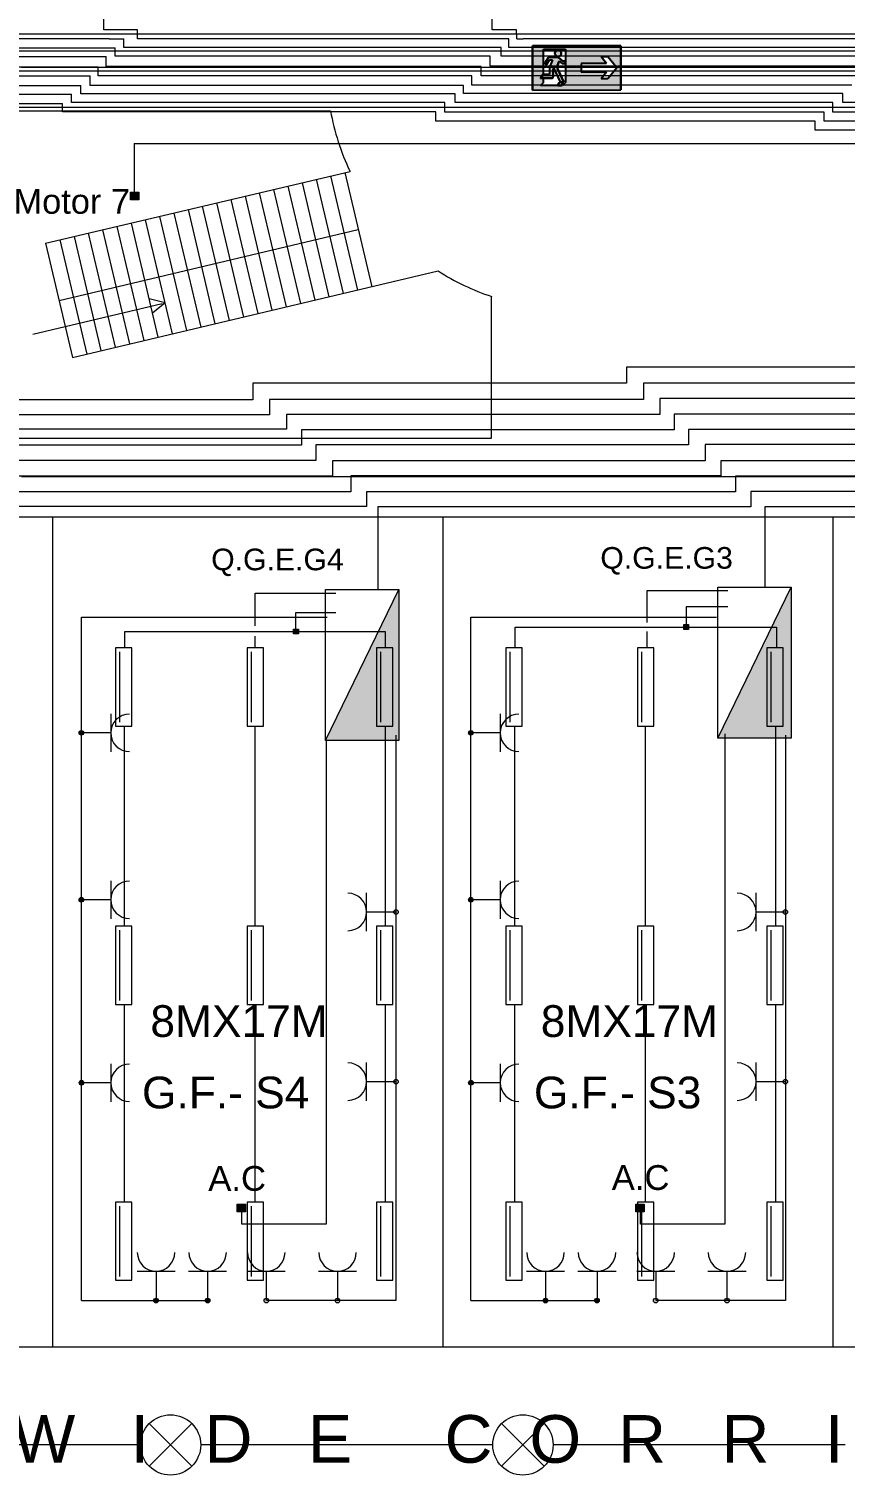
# Model space of a CAD drawing. Extents: x -17539 to 1421, y -3169 to 802964.
# Drawn here: x 171.65 to 188.38, y 365.75 to 395.36 of the extents above; entities that cross this region are included whole.
import ezdxf
from ezdxf.enums import TextEntityAlignment as Align

# ---------------------------------------------------------------- set-up
doc = ezdxf.new("R2010")
doc.units = 0
doc.header["$LTSCALE"] = 25
doc.header["$MEASUREMENT"] = 0
doc.linetypes.add('DASHED2', pattern=[0.375, 0.25, -0.125])
doc.layers.get('0').update_dxf_attribs({"lineweight": 9})
for name, color, linetype, lineweight in [('Iluminação', 10, 'Continuous', 9), ('Quadros', 50, 'Continuous', 9), ('www.cadblocksfree.com', 7, 'Continuous', 9)]:
    doc.layers.add(name, color=color, linetype=linetype, lineweight=lineweight)
doc.layers.add('Simbologia de Emergência', color=6, linetype='Continuous')
doc.layers.add('Tomadas', color=3, linetype='Continuous', lineweight=9, true_color=0x00f500)
doc.styles.add('ROMANS', font='arial.ttf')
doc.styles.get("Standard").update_dxf_attribs({"font": 'arial.ttf'})

# ---------------------------------------------------------------- blocks, each defined once
blk = doc.blocks.new('Iluminárias 1')
at = {"layer": 'Iluminação'}
blk.add_line((0.079, 0.079), (1.521, 0.079), dxfattribs=at)
blk.add_lwpolyline([(0, 0), (1.6, 0), (1.6, 0.332), (0, 0.332)], close=True, dxfattribs=at)
blk = doc.blocks.new('Ponto de Luz')
for q in [(-0.437, 0.437), (0.438, 0.436), (-0.438, -0.436), (0.437, -0.437)]:
    blk.add_line((0, 0), q)
blk.add_circle((0, 0), 0.618)
blk = doc.blocks.new('Caixa de Derivação')
at = {"layer": 'Iluminação'}
h = blk.add_hatch(color=256, dxfattribs=at)
h.dxf.hatch_style = 1
h.paths.add_polyline_path([(0.052, 0.051), (-0.048, 0.051), (-0.048, -0.049), (0.052, -0.049)])
blk.add_lwpolyline([(-0.048, 0.051), (0.052, 0.051), (0.052, -0.049), (-0.048, -0.049)], close=True, dxfattribs=at)
blk = doc.blocks.new('emergencia seta')
at = {"layer": 'Simbologia de Emergência'}
h = blk.add_hatch(color=98, dxfattribs=at)
h.paths.add_polyline_path([(1.001, 0.298), (0.094, 0.296), (-0.813, 0.294), (-0.811, -0.613), (1.003, -0.609)])
h.paths.add_polyline_path([(-0.131, -0.455), (-0.195, -0.52), (-0.649, -0.521), (-0.585, -0.456), (-0.585, -0.371), (-0.643, -0.371), (-0.595, -0.289), (-0.585, -0.289), (-0.587, 0.224), (-0.133, 0.225)], flags=16)
h.paths.add_polyline_path([(-0.372, -0.172, 0.038289), (-0.372, -0.171)], flags=0)
h.paths.add_polyline_path([(0.186, -0.248), (0.185, -0.067), (0.706, -0.066), (0.597, 0.07), (0.733, 0.07), (0.915, -0.156), (0.734, -0.383), (0.598, -0.383), (0.706, -0.247)], flags=16)
h.paths.add_polyline_path([(-0.349, 0.142, -1), (-0.221, 0.142, -1)], flags=0)
h.paths.add_polyline_path([(-0.188, -0.455), (-0.261, -0.455), (-0.291, -0.52), (-0.218, -0.52)], flags=16)
h.paths.add_polyline_path([(-0.3, -0.17, -0.215507), (-0.301, -0.11), (-0.263, -0.02), (-0.204, -0.069), (-0.132, -0.069), (-0.132, -0.021), (-0.187, -0.021), (-0.277, 0.054, 0.148058), (-0.294, 0.059), (-0.473, 0.059, 0.263654), (-0.498, 0.044), (-0.553, -0.048, 1), (-0.512, -0.072), (-0.462, 0.011), (-0.399, 0.011), (-0.454, -0.127, 0.095479), (-0.459, -0.154), (-0.459, -0.293), (-0.592, -0.294), (-0.635, -0.366), (-0.409, -0.366, 0.414214), (-0.386, -0.343), (-0.387, -0.173, -0.740976), (-0.372, -0.172), (-0.241, -0.446), (-0.169, -0.446)], flags=0)
for p, q in [((-0.813, 0.294), (1.001, 0.298)), ((1.001, 0.298), (1.003, -0.609)), ((1.001, 0.298), (1.001, 0.298)), ((1.001, 0.298), (1.003, -0.609)), ((1.001, 0.298), (1.001, 0.298)), ((-0.811, -0.613), (-0.813, 0.294))]:
    blk.add_line(p, q, dxfattribs=at)
at = {"layer": 'Simbologia de Emergência', "color": 7, "linetype": 'ByBlock', "lineweight": -2, "true_color": 0xffffff}
for p, q in [((1.001, 0.298), (-0.813, 0.294)), ((1.003, -0.609), (1.001, 0.298)), ((1.003, -0.609), (1.001, 0.298)), ((-0.813, 0.294), (-0.811, -0.613)), ((-0.587, 0.224), (-0.133, 0.225)), ((-0.587, 0.224), (-0.133, 0.225)), ((-0.587, 0.224), (-0.133, 0.225)), ((-0.585, -0.289), (-0.587, 0.224)), ((-0.585, -0.289), (-0.587, 0.224)), ((-0.585, -0.289), (-0.587, 0.224)), ((-0.498, 0.044), (-0.553, -0.048)), ((-0.498, 0.044), (-0.553, -0.048)), ((-0.498, 0.044), (-0.553, -0.048)), ((-0.512, -0.072), (-0.462, 0.011)), ((-0.512, -0.072), (-0.462, 0.011)), ((-0.512, -0.072), (-0.462, 0.011)), ((-0.294, 0.059), (-0.473, 0.059)), ((-0.294, 0.059), (-0.473, 0.059)), ((-0.294, 0.059), (-0.473, 0.059)), ((-0.462, 0.011), (-0.399, 0.011)), ((-0.462, 0.011), (-0.399, 0.011)), ((-0.462, 0.011), (-0.399, 0.011)), ((-0.399, 0.011), (-0.454, -0.127)), ((-0.399, 0.011), (-0.454, -0.127)), ((-0.399, 0.011), (-0.454, -0.127)), ((-0.349, 0.142), (-0.349, 0.142)), ((-0.277, 0.054), (-0.187, -0.021)), ((-0.277, 0.054), (-0.187, -0.021)), ((-0.187, -0.021), (-0.277, 0.054)), ((-0.133, 0.225), (-0.131, -0.455)), ((0.706, -0.066), (0.597, 0.07)), ((0.733, 0.07), (0.597, 0.07)), ((0.915, -0.156), (0.733, 0.07)), ((-0.595, -0.289), (-0.643, -0.371)), ((-0.595, -0.289), (-0.643, -0.371)), ((-0.643, -0.371), (-0.595, -0.289)), ((-0.592, -0.294), (-0.635, -0.366)), ((-0.592, -0.294), (-0.635, -0.366)), ((-0.592, -0.294), (-0.635, -0.366)), ((-0.585, -0.289), (-0.595, -0.289)), ((-0.585, -0.289), (-0.595, -0.289)), ((-0.595, -0.289), (-0.585, -0.289)), ((-0.459, -0.293), (-0.592, -0.294)), ((-0.459, -0.293), (-0.592, -0.294)), ((-0.459, -0.293), (-0.592, -0.294)), ((-0.459, -0.154), (-0.459, -0.293)), ((-0.459, -0.154), (-0.459, -0.293)), ((-0.459, -0.154), (-0.459, -0.293)), ((-0.387, -0.173), (-0.386, -0.343)), ((-0.387, -0.173), (-0.386, -0.343)), ((-0.386, -0.343), (-0.387, -0.173)), ((-0.372, -0.171), (-0.372, -0.172)), ((-0.372, -0.172), (-0.241, -0.446)), ((-0.372, -0.172), (-0.241, -0.446)), ((-0.372, -0.172), (-0.372, -0.172)), ((-0.372, -0.172), (-0.241, -0.446)), ((-0.263, -0.02), (-0.301, -0.11)), ((-0.263, -0.02), (-0.301, -0.11)), ((-0.301, -0.11), (-0.263, -0.02)), ((-0.3, -0.17), (-0.169, -0.446)), ((-0.3, -0.17), (-0.169, -0.446)), ((-0.169, -0.446), (-0.3, -0.17)), ((-0.263, -0.02), (-0.204, -0.069)), ((-0.263, -0.02), (-0.204, -0.069)), ((-0.263, -0.02), (-0.204, -0.069)), ((-0.263, -0.02), (-0.263, -0.02)), ((-0.204, -0.069), (-0.132, -0.069)), ((-0.204, -0.069), (-0.132, -0.069)), ((-0.204, -0.069), (-0.132, -0.069)), ((-0.187, -0.021), (-0.132, -0.021)), ((-0.187, -0.021), (-0.132, -0.021)), ((-0.132, -0.021), (-0.187, -0.021)), ((-0.132, -0.069), (-0.132, -0.021)), ((0.706, -0.066), (0.185, -0.067)), ((0.185, -0.067), (0.186, -0.248)), ((0.706, -0.247), (0.186, -0.248)), ((0.706, -0.247), (0.598, -0.383)), ((0.915, -0.156), (0.734, -0.383)), ((-0.585, -0.456), (-0.649, -0.521)), ((-0.585, -0.456), (-0.649, -0.521)), ((-0.649, -0.521), (-0.585, -0.456)), ((-0.195, -0.52), (-0.649, -0.521)), ((-0.585, -0.371), (-0.643, -0.371)), ((-0.585, -0.371), (-0.643, -0.371)), ((-0.585, -0.371), (-0.643, -0.371)), ((-0.409, -0.366), (-0.635, -0.366)), ((-0.409, -0.366), (-0.635, -0.366)), ((-0.635, -0.366), (-0.409, -0.366)), ((-0.585, -0.456), (-0.585, -0.371)), ((-0.585, -0.456), (-0.585, -0.371)), ((-0.585, -0.456), (-0.585, -0.371)), ((-0.291, -0.52), (-0.261, -0.455)), ((-0.291, -0.52), (-0.261, -0.455)), ((-0.261, -0.455), (-0.291, -0.52)), ((-0.291, -0.52), (-0.218, -0.52)), ((-0.188, -0.455), (-0.261, -0.455)), ((-0.188, -0.455), (-0.261, -0.455)), ((-0.188, -0.455), (-0.261, -0.455)), ((-0.169, -0.446), (-0.241, -0.446)), ((-0.169, -0.446), (-0.241, -0.446)), ((-0.241, -0.446), (-0.169, -0.446)), ((-0.218, -0.52), (-0.188, -0.455)), ((-0.218, -0.52), (-0.188, -0.455)), ((-0.218, -0.52), (-0.188, -0.455)), ((-0.131, -0.455), (-0.195, -0.52)), ((-0.131, -0.455), (-0.195, -0.52)), ((-0.131, -0.455), (-0.195, -0.52)), ((-0.188, -0.455), (-0.188, -0.455)), ((-0.131, -0.455), (-0.131, -0.455)), ((0.734, -0.383), (0.598, -0.383)), ((-0.811, -0.613), (1.003, -0.609))]:
    blk.add_line(p, q, dxfattribs=at)
blk.add_circle((-0.285, 0.142), 0.0645, dxfattribs=at)
blk.add_circle((-0.285, 0.142), 0.0645, dxfattribs=at)
for centre, radius, start, end in [((-0.473, 0.029), 0.0296, 90.1318, 149.2124), ((-0.473, 0.029), 0.0296, 90.1318, 149.2123), ((-0.473, 0.029), 0.0296, 90.1318, 149.2123), ((-0.285, 0.142), 0.0645, 0.1318, 180.1318), ((-0.285, 0.142), 0.0645, 180.1318, 0.1318), ((-0.294, 0.03), 0.0296, 56.444, 90.1318), ((-0.294, 0.03), 0.0296, 56.4442, 90.1318), ((-0.294, 0.03), 0.0296, 56.4442, 90.1318), ((-0.532, -0.06), 0.024, 149.2124, 329.2124), ((-0.532, -0.06), 0.024, 149.2123, 329.2123), ((-0.532, -0.06), 0.024, 149.2123, 329.2123), ((-0.387, -0.154), 0.0726, 158.3161, 180.1318), ((-0.387, -0.154), 0.0726, 158.3158, 180.1318), ((-0.387, -0.154), 0.0726, 158.3158, 180.1318), ((-0.379, -0.174), 0.00779, 21.0343, 167.1846), ((-0.379, -0.174), 0.00779, 21.0343, 167.1846), ((-0.379, -0.174), 0.00779, 21.0343, 167.1846), ((-0.379, -0.174), 0.00779, 21.0343, 29.8052), ((-0.234, -0.138), 0.0726, 156.7728, 205.4198), ((-0.234, -0.138), 0.0726, 156.7731, 205.4198), ((-0.234, -0.138), 0.0726, 156.7731, 205.4198), ((-0.409, -0.343), 0.0227, 270.1318, 0.1318), ((-0.409, -0.343), 0.0227, 270.1318, 0.1318), ((-0.409, -0.343), 0.0227, 270.1318, 0.1318)]:
    blk.add_arc(centre, radius, start, end, dxfattribs=at)
blk = doc.blocks.new('quadro eletrico')
h = blk.add_hatch(color=256)
h.dxf.hatch_style = 1
h.paths.add_polyline_path([(1.839, -0.788), (-1.457, 0.809), (-1.457, -0.788)])
blk.add_line((-1.457, 0.809), (1.839, -0.788))
blk.add_lwpolyline([(-1.457, 0.809), (1.839, 0.809), (1.839, -0.788), (-1.457, -0.788)], close=True)
blk = doc.blocks.new('Quadro')
at = {"xscale": 0.6593095434044552, "yscale": 0.6593095434044552, "zscale": 0.6593095434044552}
blk.add_blockref('quadro eletrico', (-0.091, 0.017), dxfattribs=at)
blk = doc.blocks.new('Tomada')
for p, q in [((0, 0.632), (0, 0)), ((0, 0), (-0.975, 0)), ((0, 0), (0, -0.632))]:
    blk.add_line(p, q)
blk.add_arc((0.622, 0), 0.622, 90, 270)

msp = doc.modelspace()

# ---------------------------------------------------------------- hatches: boundary and pattern name
at = {"layer": 'Quadros'}
h = msp.add_hatch(color=256, dxfattribs=at)
h.dxf.hatch_style = 1
h.paths.add_polyline_path([(173.733, 392.018), (173.733, 391.865), (173.903, 391.865), (173.903, 392.018)])
at = {"layer": 'Tomadas'}
h = msp.add_hatch(color=256, dxfattribs=at)
h.dxf.hatch_style = 1
h.paths.add_polyline_path([(173.733, 392.018), (173.733, 391.865), (173.903, 391.865), (173.903, 392.018)])
h = msp.add_hatch(color=256, dxfattribs=at)
h.dxf.hatch_style = 1
h.paths.add_polyline_path([(172.774, 380.949, 1), (172.68, 380.949, 1)])
h = msp.add_hatch(color=256, dxfattribs=at)
h.dxf.hatch_style = 1
h.paths.add_polyline_path([(172.774, 380.949, 1), (172.68, 380.949, 1)])
h = msp.add_hatch(color=256, dxfattribs=at)
h.dxf.hatch_style = 1
h.paths.add_polyline_path([(172.774, 380.949, 1), (172.68, 380.949, 1)])
h = msp.add_hatch(color=256, dxfattribs=at)
h.dxf.hatch_style = 1
h.paths.add_polyline_path([(172.774, 380.949, 1), (172.68, 380.949, 1)])
h = msp.add_hatch(color=256, dxfattribs=at)
h.dxf.hatch_style = 1
h.paths.add_polyline_path([(180.753, 380.949, 1), (180.66, 380.949, 1)])
h = msp.add_hatch(color=256, dxfattribs=at)
h.dxf.hatch_style = 1
h.paths.add_polyline_path([(180.753, 380.949, 1), (180.66, 380.949, 1)])
h = msp.add_hatch(color=256, dxfattribs=at)
h.dxf.hatch_style = 1
h.paths.add_polyline_path([(180.753, 380.949, 1), (180.66, 380.949, 1)])
h = msp.add_hatch(color=256, dxfattribs=at)
h.dxf.hatch_style = 1
h.paths.add_polyline_path([(180.753, 380.949, 1), (180.66, 380.949, 1)])
h = msp.add_hatch(color=256, dxfattribs=at)
h.dxf.hatch_style = 1
h.paths.add_polyline_path([(172.774, 377.532, 1), (172.68, 377.532, 1)])
h = msp.add_hatch(color=256, dxfattribs=at)
h.dxf.hatch_style = 1
h.paths.add_polyline_path([(172.774, 377.532, 1), (172.68, 377.532, 1)])
h = msp.add_hatch(color=256, dxfattribs=at)
h.dxf.hatch_style = 1
h.paths.add_polyline_path([(172.774, 377.532, 1), (172.68, 377.532, 1)])
h = msp.add_hatch(color=256, dxfattribs=at)
h.dxf.hatch_style = 1
h.paths.add_polyline_path([(172.774, 377.532, 1), (172.68, 377.532, 1)])
h = msp.add_hatch(color=256, dxfattribs=at)
h.dxf.hatch_style = 1
h.paths.add_polyline_path([(180.753, 377.532, 1), (180.66, 377.532, 1)])
h = msp.add_hatch(color=256, dxfattribs=at)
h.dxf.hatch_style = 1
h.paths.add_polyline_path([(180.753, 377.532, 1), (180.66, 377.532, 1)])
h = msp.add_hatch(color=256, dxfattribs=at)
h.dxf.hatch_style = 1
h.paths.add_polyline_path([(180.753, 377.532, 1), (180.66, 377.532, 1)])
h = msp.add_hatch(color=256, dxfattribs=at)
h.dxf.hatch_style = 1
h.paths.add_polyline_path([(180.753, 377.532, 1), (180.66, 377.532, 1)])
h = msp.add_hatch(color=256, dxfattribs=at)
h.dxf.hatch_style = 1
h.paths.add_polyline_path([(179.172, 373.808), (179.126, 373.808, 0.411824), (179.172, 373.761)])
h.paths.add_polyline_path([(179.172, 373.855, 0.411824), (179.126, 373.808), (179.172, 373.808)])
h.paths.add_polyline_path([(179.172, 373.855), (179.172, 373.808), (179.172, 373.761, 0.416608), (179.219, 373.808, 0.416608)])
h.paths.add_polyline_path([(179.219, 377.282, 0.416608), (179.172, 377.329), (179.172, 377.235, 0.416608)])
h.paths.add_polyline_path([(179.172, 377.329, 0.411824), (179.126, 377.282), (179.172, 377.282)])
h.paths.add_polyline_path([(179.172, 377.282), (179.126, 377.282, 0.411824), (179.172, 377.235)])
h = msp.add_hatch(color=256, dxfattribs=at)
h.dxf.hatch_style = 1
h.paths.add_polyline_path([(187.152, 373.808), (187.106, 373.808, 0.411824), (187.152, 373.761)])
h.paths.add_polyline_path([(187.152, 373.855, 0.411824), (187.106, 373.808), (187.152, 373.808)])
h.paths.add_polyline_path([(187.152, 373.855), (187.152, 373.808), (187.152, 373.761, 0.416608), (187.199, 373.808, 0.416608)])
h.paths.add_polyline_path([(187.199, 377.282, 0.416608), (187.152, 377.329), (187.152, 377.235, 0.416608)])
h.paths.add_polyline_path([(187.152, 377.329, 0.411824), (187.106, 377.282), (187.152, 377.282)])
h.paths.add_polyline_path([(187.152, 377.282), (187.106, 377.282, 0.411824), (187.152, 377.235)])
h = msp.add_hatch(color=256, dxfattribs=at)
h.dxf.hatch_style = 1
h.paths.add_polyline_path([(172.708, 373.827), (172.708, 373.743, 0.552295), (172.775, 373.785, 0.552295)])
h.paths.add_polyline_path([(172.708, 373.827, 0.288415), (172.681, 373.785, 0.288415), (172.708, 373.743)])
h = msp.add_hatch(color=256, dxfattribs=at)
h.dxf.hatch_style = 1
h.paths.add_polyline_path([(172.708, 373.827), (172.708, 373.743, 0.552295), (172.775, 373.785, 0.552295)])
h.paths.add_polyline_path([(172.708, 373.827, 0.288415), (172.681, 373.785, 0.288415), (172.708, 373.743)])
h = msp.add_hatch(color=256, dxfattribs=at)
h.dxf.hatch_style = 1
h.paths.add_polyline_path([(172.708, 373.827), (172.708, 373.743, 0.552295), (172.775, 373.785, 0.552295)])
h.paths.add_polyline_path([(172.708, 373.827, 0.288415), (172.681, 373.785, 0.288415), (172.708, 373.743)])
h = msp.add_hatch(color=256, dxfattribs=at)
h.dxf.hatch_style = 1
h.paths.add_polyline_path([(172.708, 373.827), (172.708, 373.743, 0.552295), (172.775, 373.785, 0.552295)])
h.paths.add_polyline_path([(172.708, 373.827, 0.288415), (172.681, 373.785, 0.288415), (172.708, 373.743)])
h = msp.add_hatch(color=256, dxfattribs=at)
h.dxf.hatch_style = 1
h.paths.add_polyline_path([(180.687, 373.827), (180.687, 373.743, 0.552295), (180.754, 373.785, 0.552295)])
h.paths.add_polyline_path([(180.687, 373.827, 0.288415), (180.661, 373.785, 0.288415), (180.687, 373.743)])
h = msp.add_hatch(color=256, dxfattribs=at)
h.dxf.hatch_style = 1
h.paths.add_polyline_path([(180.687, 373.827), (180.687, 373.743, 0.552295), (180.754, 373.785, 0.552295)])
h.paths.add_polyline_path([(180.687, 373.827, 0.288415), (180.661, 373.785, 0.288415), (180.687, 373.743)])
h = msp.add_hatch(color=256, dxfattribs=at)
h.dxf.hatch_style = 1
h.paths.add_polyline_path([(180.687, 373.827), (180.687, 373.743, 0.552295), (180.754, 373.785, 0.552295)])
h.paths.add_polyline_path([(180.687, 373.827, 0.288415), (180.661, 373.785, 0.288415), (180.687, 373.743)])
h = msp.add_hatch(color=256, dxfattribs=at)
h.dxf.hatch_style = 1
h.paths.add_polyline_path([(180.687, 373.827), (180.687, 373.743, 0.552295), (180.754, 373.785, 0.552295)])
h.paths.add_polyline_path([(180.687, 373.827, 0.288415), (180.661, 373.785, 0.288415), (180.687, 373.743)])
h = msp.add_hatch(color=256, dxfattribs=at)
h.dxf.hatch_style = 1
h.paths.add_polyline_path([(176.09, 371.142), (176.09, 371.298), (175.916, 371.298), (175.916, 371.142)])
h = msp.add_hatch(color=256, dxfattribs=at)
h.dxf.hatch_style = 1
h.paths.add_polyline_path([(184.26, 371.142), (184.26, 371.298), (184.086, 371.298), (184.086, 371.142)])
h = msp.add_hatch(color=256, dxfattribs=at)
h.dxf.hatch_style = 1
h.paths.add_polyline_path([(174.209, 369.324, 1), (174.303, 369.324, 1)])
h = msp.add_hatch(color=256, dxfattribs=at)
h.dxf.hatch_style = 1
h.paths.add_polyline_path([(174.209, 369.324, 1), (174.303, 369.324, 1)])
h = msp.add_hatch(color=256, dxfattribs=at)
h.dxf.hatch_style = 1
h.paths.add_polyline_path([(174.209, 369.324, 1), (174.303, 369.324, 1)])
h = msp.add_hatch(color=256, dxfattribs=at)
h.dxf.hatch_style = 1
h.paths.add_polyline_path([(174.209, 369.324, 1), (174.303, 369.324, 1)])
h = msp.add_hatch(color=256, dxfattribs=at)
h.dxf.hatch_style = 1
h.paths.add_polyline_path([(175.266, 369.324, 1), (175.359, 369.324, 1)])
h = msp.add_hatch(color=256, dxfattribs=at)
h.dxf.hatch_style = 1
h.paths.add_polyline_path([(175.266, 369.324, 1), (175.359, 369.324, 1)])
h = msp.add_hatch(color=256, dxfattribs=at)
h.dxf.hatch_style = 1
h.paths.add_polyline_path([(175.266, 369.324, 1), (175.359, 369.324, 1)])
h = msp.add_hatch(color=256, dxfattribs=at)
h.dxf.hatch_style = 1
h.paths.add_polyline_path([(175.266, 369.324, 1), (175.359, 369.324, 1)])
h = msp.add_hatch(color=256, dxfattribs=at)
h.dxf.hatch_style = 1
h.paths.add_polyline_path([(176.515, 369.37, 0.414214), (176.468, 369.324), (176.515, 369.324)])
h.paths.add_polyline_path([(176.515, 369.37), (176.515, 369.324), (176.562, 369.324, 0.414214)])
h.paths.add_polyline_path([(176.562, 369.324), (176.515, 369.324), (176.468, 369.324, 1)])
h.paths.add_polyline_path([(177.928, 369.324), (178.022, 369.324, 1)])
h.paths.add_polyline_path([(178.022, 369.324), (177.928, 369.324, 1)])
h = msp.add_hatch(color=256, dxfattribs=at)
h.dxf.hatch_style = 1
h.paths.add_polyline_path([(176.515, 369.37, 0.414214), (176.468, 369.324), (176.515, 369.324)])
h.paths.add_polyline_path([(176.515, 369.37), (176.515, 369.324), (176.562, 369.324, 0.414214)])
h.paths.add_polyline_path([(176.562, 369.324), (176.515, 369.324), (176.468, 369.324, 1)])
h.paths.add_polyline_path([(177.928, 369.324), (178.022, 369.324, 1)])
h.paths.add_polyline_path([(178.022, 369.324), (177.928, 369.324, 1)])
h = msp.add_hatch(color=256, dxfattribs=at)
h.dxf.hatch_style = 1
h.paths.add_polyline_path([(176.515, 369.37, 0.414214), (176.468, 369.324), (176.515, 369.324)])
h.paths.add_polyline_path([(176.515, 369.37), (176.515, 369.324), (176.562, 369.324, 0.414214)])
h.paths.add_polyline_path([(176.562, 369.324), (176.515, 369.324), (176.468, 369.324, 1)])
h.paths.add_polyline_path([(177.928, 369.324), (178.022, 369.324, 1)])
h.paths.add_polyline_path([(178.022, 369.324), (177.928, 369.324, 1)])
h = msp.add_hatch(color=256, dxfattribs=at)
h.dxf.hatch_style = 1
h.paths.add_polyline_path([(176.515, 369.37, 0.414214), (176.468, 369.324), (176.515, 369.324)])
h.paths.add_polyline_path([(176.515, 369.37), (176.515, 369.324), (176.562, 369.324, 0.414214)])
h.paths.add_polyline_path([(176.562, 369.324), (176.515, 369.324), (176.468, 369.324, 1)])
h.paths.add_polyline_path([(177.928, 369.324), (178.022, 369.324, 1)])
h.paths.add_polyline_path([(178.022, 369.324), (177.928, 369.324, 1)])
h = msp.add_hatch(color=256, dxfattribs=at)
h.dxf.hatch_style = 1
h.paths.add_polyline_path([(182.189, 369.324, 1), (182.282, 369.324, 1)])
h = msp.add_hatch(color=256, dxfattribs=at)
h.dxf.hatch_style = 1
h.paths.add_polyline_path([(182.189, 369.324, 1), (182.282, 369.324, 1)])
h = msp.add_hatch(color=256, dxfattribs=at)
h.dxf.hatch_style = 1
h.paths.add_polyline_path([(182.189, 369.324, 1), (182.282, 369.324, 1)])
h = msp.add_hatch(color=256, dxfattribs=at)
h.dxf.hatch_style = 1
h.paths.add_polyline_path([(182.189, 369.324, 1), (182.282, 369.324, 1)])
h = msp.add_hatch(color=256, dxfattribs=at)
h.dxf.hatch_style = 1
h.paths.add_polyline_path([(183.245, 369.324, 1), (183.339, 369.324, 1)])
h = msp.add_hatch(color=256, dxfattribs=at)
h.dxf.hatch_style = 1
h.paths.add_polyline_path([(183.245, 369.324, 1), (183.339, 369.324, 1)])
h = msp.add_hatch(color=256, dxfattribs=at)
h.dxf.hatch_style = 1
h.paths.add_polyline_path([(183.245, 369.324, 1), (183.339, 369.324, 1)])
h = msp.add_hatch(color=256, dxfattribs=at)
h.dxf.hatch_style = 1
h.paths.add_polyline_path([(183.245, 369.324, 1), (183.339, 369.324, 1)])
h = msp.add_hatch(color=256, dxfattribs=at)
h.dxf.hatch_style = 1
h.paths.add_polyline_path([(184.495, 369.37, 0.414214), (184.448, 369.324), (184.495, 369.324)])
h.paths.add_polyline_path([(184.495, 369.37), (184.495, 369.324), (184.541, 369.324, 0.414214)])
h.paths.add_polyline_path([(184.541, 369.324), (184.495, 369.324), (184.448, 369.324, 1)])
h.paths.add_polyline_path([(185.908, 369.324), (186.001, 369.324, 1)])
h.paths.add_polyline_path([(186.001, 369.324), (185.908, 369.324, 1)])
h = msp.add_hatch(color=256, dxfattribs=at)
h.dxf.hatch_style = 1
h.paths.add_polyline_path([(184.495, 369.37, 0.414214), (184.448, 369.324), (184.495, 369.324)])
h.paths.add_polyline_path([(184.495, 369.37), (184.495, 369.324), (184.541, 369.324, 0.414214)])
h.paths.add_polyline_path([(184.541, 369.324), (184.495, 369.324), (184.448, 369.324, 1)])
h.paths.add_polyline_path([(185.908, 369.324), (186.001, 369.324, 1)])
h.paths.add_polyline_path([(186.001, 369.324), (185.908, 369.324, 1)])
h = msp.add_hatch(color=256, dxfattribs=at)
h.dxf.hatch_style = 1
h.paths.add_polyline_path([(184.495, 369.37, 0.414214), (184.448, 369.324), (184.495, 369.324)])
h.paths.add_polyline_path([(184.495, 369.37), (184.495, 369.324), (184.541, 369.324, 0.414214)])
h.paths.add_polyline_path([(184.541, 369.324), (184.495, 369.324), (184.448, 369.324, 1)])
h.paths.add_polyline_path([(185.908, 369.324), (186.001, 369.324, 1)])
h.paths.add_polyline_path([(186.001, 369.324), (185.908, 369.324, 1)])
h = msp.add_hatch(color=256, dxfattribs=at)
h.dxf.hatch_style = 1
h.paths.add_polyline_path([(184.495, 369.37, 0.414214), (184.448, 369.324), (184.495, 369.324)])
h.paths.add_polyline_path([(184.495, 369.37), (184.495, 369.324), (184.541, 369.324, 0.414214)])
h.paths.add_polyline_path([(184.541, 369.324), (184.495, 369.324), (184.448, 369.324, 1)])
h.paths.add_polyline_path([(185.908, 369.324), (186.001, 369.324, 1)])
h.paths.add_polyline_path([(186.001, 369.324), (185.908, 369.324, 1)])

# ---------------------------------------------------------------- linework, layer by layer
at = {"layer": 'Iluminação'}
for p, q in [((160.35, 395.261), (204.571, 395.261)), ((159.23, 394.916), (204.571, 394.916)), ((171.498, 394.582), (191.361, 394.582)), ((171.498, 386.199), (191.361, 386.199)), ((176.29, 383.139), (176.29, 383.809)), ((176.29, 383.809), (177.942, 383.809)), ((184.317, 383.209), (184.317, 383.868)), ((184.317, 383.868), (185.976, 383.868)), ((185.976, 383.53), (185.116, 383.53)), ((185.116, 383.53), (185.116, 383.117)), ((177.122, 383.023), (177.122, 383.417)), ((177.122, 383.417), (177.942, 383.417)), ((173.614, 382.69), (173.614, 383.023)), ((173.614, 383.023), (178.949, 383.023)), ((176.29, 382.69), (176.29, 382.928)), ((178.949, 383.023), (178.949, 382.69)), ((181.615, 382.69), (181.615, 383.117)), ((181.615, 383.117), (186.967, 383.117)), ((184.323, 382.69), (184.323, 383.022)), ((186.967, 383.117), (186.967, 382.69)), ((173.608, 376.99), (173.608, 381.09)), ((176.287, 376.99), (176.287, 381.09)), ((178.949, 381.09), (178.949, 376.99)), ((181.608, 376.99), (181.608, 381.09)), ((184.287, 376.99), (184.287, 381.09)), ((186.949, 381.09), (186.949, 376.99)), ((173.608, 371.34), (173.608, 375.39)), ((176.287, 371.34), (176.287, 375.39)), ((178.949, 375.39), (178.949, 371.34)), ((181.608, 371.34), (181.608, 375.39)), ((184.287, 371.34), (184.287, 375.39)), ((186.949, 375.39), (186.949, 371.34)), ((173.936, 366.369), (167.951, 366.369)), ((181.156, 366.369), (175.171, 366.369)), ((188.376, 366.369), (182.391, 366.369))]:
    msp.add_line(p, q, dxfattribs=at)
at = {"layer": 'Quadros'}
for p, q in [((173.189, 395.342), (173.189, 396.198)), ((181.141, 395.342), (181.141, 396.17)), ((173.876, 395.342), (173.189, 395.342)), ((173.876, 395.162), (173.876, 395.342)), ((181.642, 395.342), (181.141, 395.342)), ((181.646, 395.162), (181.642, 395.342)), ((173.292, 395.16), (165.484, 395.161)), ((173.292, 395.16), (173.594, 395.16)), ((173.594, 394.981), (173.594, 395.16)), ((181.486, 395.162), (173.876, 395.162)), ((181.486, 394.982), (181.486, 395.162)), ((181.646, 395.162), (181.781, 395.164)), ((188.958, 395.164), (181.781, 395.164)), ((164.855, 394.801), (173.232, 394.801)), ((165.034, 394.98), (173.415, 394.98)), ((173.232, 394.593), (173.232, 394.801)), ((173.415, 394.804), (173.415, 394.98)), ((181.105, 394.804), (173.415, 394.804)), ((181.325, 394.981), (173.594, 394.981)), ((181.105, 394.598), (181.105, 394.804)), ((181.325, 394.808), (181.325, 394.981)), ((189.045, 394.808), (181.325, 394.808)), ((189.227, 394.982), (181.486, 394.982)), ((164.672, 394.589), (173.073, 394.589)), ((173.073, 394.402), (173.073, 394.589)), ((180.918, 394.593), (173.232, 394.593)), ((180.918, 394.403), (180.918, 394.593)), ((188.86, 394.598), (181.105, 394.598)), ((164.258, 394.206), (172.718, 394.206)), ((164.466, 394.4), (172.907, 394.4)), ((172.718, 394.035), (172.718, 394.206)), ((172.907, 394.206), (172.907, 394.4)), ((180.559, 394.206), (172.907, 394.206)), ((180.729, 394.402), (173.073, 394.402)), ((180.559, 394.04), (180.559, 394.206)), ((180.729, 394.212), (180.729, 394.402)), ((188.513, 394.212), (180.729, 394.212)), ((188.663, 394.403), (180.918, 394.403)), ((164.077, 394.025), (172.524, 394.025)), ((172.524, 393.854), (172.524, 394.025)), ((180.172, 393.854), (172.524, 393.854)), ((180.385, 394.035), (172.718, 394.035)), ((180.172, 393.658), (180.172, 393.854)), ((180.385, 393.858), (180.385, 394.035)), ((188.124, 393.858), (180.385, 393.858)), ((188.33, 394.04), (180.559, 394.04)), ((188.124, 393.662), (188.124, 393.858)), ((188.33, 393.86), (188.33, 394.04)), ((195.588, 393.86), (188.33, 393.86)), ((163.898, 393.839), (172.34, 393.839)), ((172.34, 393.668), (172.34, 393.839)), ((179.989, 393.668), (172.34, 393.668)), ((179.989, 393.472), (179.989, 393.668)), ((187.948, 393.658), (180.172, 393.658)), ((187.948, 393.477), (187.948, 393.658)), ((195.406, 393.662), (188.124, 393.662)), ((187.764, 393.472), (179.989, 393.472)), ((187.764, 393.291), (187.764, 393.472)), ((195.046, 393.291), (187.764, 393.291)), ((195.229, 393.477), (187.948, 393.477)), ((173.81, 393.016), (205.032, 393.016)), ((173.81, 393.016), (173.81, 391.93)), ((191.08, 388.438), (183.896, 388.438)), ((183.896, 388.438), (183.896, 388.109)), ((183.896, 388.109), (176.242, 388.109)), ((176.242, 388.109), (176.242, 387.77)), ((191.425, 388.109), (184.247, 388.109)), ((184.247, 388.109), (184.247, 387.775)), ((176.242, 387.77), (168.646, 387.77)), ((184.247, 387.775), (176.584, 387.775)), ((176.584, 387.775), (176.584, 387.464)), ((191.775, 387.793), (184.577, 387.793)), ((184.577, 387.793), (184.577, 387.469)), ((176.584, 387.464), (168.973, 387.464)), ((184.577, 387.469), (176.928, 387.469)), ((176.928, 387.469), (176.928, 387.165)), ((192.133, 387.473), (184.87, 387.473)), ((184.87, 387.473), (184.87, 387.157)), ((176.928, 387.165), (169.336, 387.165)), ((184.87, 387.157), (177.236, 387.157)), ((177.236, 387.157), (177.236, 386.842)), ((192.439, 387.161), (185.168, 387.161)), ((185.168, 387.161), (185.168, 386.848)), ((177.236, 386.842), (169.646, 386.842)), ((185.168, 386.848), (177.531, 386.848)), ((177.531, 386.848), (177.531, 386.528)), ((192.725, 386.851), (185.508, 386.851)), ((185.508, 386.851), (185.508, 386.523)), ((177.531, 386.528), (169.919, 386.528)), ((185.508, 386.523), (177.87, 386.523)), ((177.87, 386.523), (177.87, 386.208)), ((193.014, 386.523), (185.83, 386.523)), ((185.83, 386.523), (185.83, 386.21)), ((177.87, 386.208), (170.227, 386.208)), ((185.83, 386.21), (178.246, 386.21)), ((178.246, 386.21), (178.246, 385.882)), ((193.304, 386.209), (186.132, 386.209)), ((186.132, 386.209), (186.132, 385.887)), ((178.246, 385.882), (170.634, 385.882)), ((186.132, 385.887), (178.567, 385.887)), ((178.567, 385.887), (178.567, 385.584)), ((193.598, 385.89), (186.444, 385.89)), ((186.444, 385.89), (186.444, 385.577)), ((178.567, 385.584), (170.954, 385.584)), ((186.444, 385.577), (178.798, 385.577)), ((178.798, 385.577), (178.798, 383.884)), ((193.854, 385.577), (186.728, 385.577)), ((186.728, 385.577), (186.728, 383.935))]:
    msp.add_line(p, q, dxfattribs=at)
msp.add_lwpolyline([(173.733, 392.018), (173.903, 392.018), (173.903, 391.865), (173.733, 391.865)], close=True, dxfattribs=at)
at = {"layer": 'Tomadas'}
for p, q in [((164.855, 394.801), (173.232, 394.801)), ((165.034, 394.98), (173.415, 394.98)), ((173.232, 394.593), (173.232, 394.801)), ((173.415, 394.804), (173.415, 394.98)), ((181.105, 394.804), (173.415, 394.804)), ((181.105, 394.598), (181.105, 394.804)), ((138.444, 394.504), (206.521, 394.504)), ((180.918, 394.593), (173.232, 394.593)), ((180.918, 394.403), (180.918, 394.593)), ((188.86, 394.598), (181.105, 394.598)), ((188.663, 394.403), (180.918, 394.403)), ((137.458, 393.76), (205.776, 393.76)), ((173.81, 393.016), (205.032, 393.016)), ((173.81, 393.016), (173.81, 391.93)), ((172.727, 369.324), (172.727, 383.318)), ((172.727, 383.318), (177.762, 383.318)), ((180.707, 369.324), (180.707, 383.318)), ((180.707, 383.318), (185.742, 383.318)), ((172.727, 369.324), (172.727, 380.949)), ((172.727, 369.324), (172.727, 380.949)), ((172.727, 369.324), (172.727, 380.949)), ((179.172, 380.9), (179.172, 369.324)), ((179.172, 380.9), (179.172, 369.324)), ((179.172, 380.9), (179.172, 369.324)), ((179.172, 380.9), (179.172, 369.324)), ((180.707, 369.324), (180.707, 380.949)), ((180.707, 369.324), (180.707, 380.949)), ((180.707, 369.324), (180.707, 380.949)), ((185.91, 380.928), (185.91, 370.889)), ((187.152, 380.9), (187.152, 369.324)), ((187.152, 380.9), (187.152, 369.324)), ((187.152, 380.9), (187.152, 369.324)), ((187.152, 380.9), (187.152, 369.324)), ((177.74, 380.791), (177.74, 370.889)), ((176.012, 370.889), (176.012, 371.23)), ((184.182, 370.889), (184.182, 371.23)), ((177.74, 370.889), (176.012, 370.889)), ((185.91, 370.889), (184.182, 370.889)), ((172.727, 369.324), (175.316, 369.324)), ((179.172, 369.324), (176.526, 369.324)), ((180.707, 369.324), (183.295, 369.324)), ((187.152, 369.324), (184.506, 369.324))]:
    msp.add_line(p, q, dxfattribs=at)
for points in [[(173.733, 392.018), (173.903, 392.018), (173.903, 391.865), (173.733, 391.865)], [(176.09, 371.142), (175.916, 371.142), (175.916, 371.298), (176.09, 371.298)], [(184.26, 371.142), (184.086, 371.142), (184.086, 371.298), (184.26, 371.298)]]:
    msp.add_lwpolyline(points, close=True, dxfattribs=at)
for centre in [(172.727, 380.949), (172.727, 380.949), (172.727, 380.949), (172.727, 380.949), (180.707, 380.949), (180.707, 380.949), (180.707, 380.949), (180.707, 380.949), (172.727, 377.532), (172.727, 377.532), (172.727, 377.532), (172.727, 377.532), (180.707, 377.532), (180.707, 377.532), (180.707, 377.532), (180.707, 377.532), (179.173, 377.282), (179.173, 377.282), (179.173, 377.282), (179.173, 377.282), (187.152, 377.282), (187.152, 377.282), (187.152, 377.282), (187.152, 377.282), (172.728, 373.785), (172.728, 373.785), (172.728, 373.785), (172.728, 373.785), (179.173, 373.808), (179.173, 373.808), (179.173, 373.808), (179.173, 373.808), (180.708, 373.785), (180.708, 373.785), (180.708, 373.785), (180.708, 373.785), (187.152, 373.808), (187.152, 373.808), (187.152, 373.808), (187.152, 373.808), (174.256, 369.324), (174.256, 369.324), (174.256, 369.324), (174.256, 369.324), (175.313, 369.324), (175.313, 369.324), (175.313, 369.324), (175.313, 369.324), (176.515, 369.324), (176.515, 369.324), (176.515, 369.324), (176.515, 369.324), (177.975, 369.324), (177.975, 369.324), (177.975, 369.324), (177.975, 369.324), (182.236, 369.324), (182.236, 369.324), (182.236, 369.324), (182.236, 369.324), (183.292, 369.324), (183.292, 369.324), (183.292, 369.324), (183.292, 369.324), (184.495, 369.324), (184.495, 369.324), (184.495, 369.324), (184.495, 369.324), (185.955, 369.324), (185.955, 369.324), (185.955, 369.324), (185.955, 369.324)]:
    msp.add_circle(centre, 0.0466, dxfattribs=at)
at = {"layer": 'www.cadblocksfree.com', "linetype": 'DASHED2', "ltscale": 10}
for p, q in [((141.133, 393.686), (177.83, 393.686)), ((181.133, 386.986), (181.133, 389.885)), ((141.133, 386.986), (181.133, 386.986))]:
    msp.add_line(p, q, dxfattribs=at)
at = {"layer": 'www.cadblocksfree.com'}
for p, q in [((171.992, 390.974), (178.231, 392.447)), ((178.123, 392.422), (178.675, 390.086)), ((176.664, 392.077), (177.215, 389.741)), ((176.956, 392.146), (177.507, 389.81)), ((177.248, 392.215), (177.799, 389.879)), ((177.539, 392.284), (178.091, 389.948)), ((177.831, 392.353), (178.383, 390.017)), ((175.496, 391.801), (176.047, 389.465)), ((175.788, 391.87), (176.339, 389.534)), ((176.08, 391.939), (176.631, 389.603)), ((176.372, 392.008), (176.923, 389.672)), ((174.328, 391.525), (174.879, 389.19)), ((174.62, 391.594), (175.171, 389.259)), ((174.912, 391.663), (175.463, 389.328)), ((175.204, 391.732), (175.755, 389.396)), ((172.268, 389.806), (178.399, 391.254)), ((172.868, 391.181), (173.42, 388.845)), ((173.16, 391.25), (173.712, 388.914)), ((173.452, 391.319), (174.004, 388.983)), ((173.744, 391.387), (174.295, 389.052)), ((174.036, 391.456), (174.587, 389.121)), ((171.992, 390.974), (172.544, 388.638)), ((172.284, 391.043), (172.836, 388.707)), ((172.576, 391.112), (173.128, 388.776)), ((172.544, 388.638), (180.036, 390.407)), ((174.384, 389.732), (171.729, 389.109)), ((174.444, 389.757), (174.118, 389.835)), ((174.444, 389.757), (174.186, 389.542)), ((204.133, 385.369), (139.998, 385.369)), ((172.133, 385.369), (172.133, 368.369)), ((180.133, 385.369), (180.133, 368.369)), ((188.133, 368.369), (188.133, 385.369)), ((237.133, 368.369), (136.133, 368.369))]:
    msp.add_line(p, q, dxfattribs=at)
at = {"layer": 'www.cadblocksfree.com', "linetype": 'DASHED2', "ltscale": 10}
for start, end in [(190.3568, 205.5065), (237.5064, 251.6387)]:
    msp.add_arc((182.69, 394.575), 4.941, start, end, dxfattribs=at)

# ---------------------------------------------------------------- block references
at = {"layer": 'Iluminação'}
for name, p in [('Caixa de Derivação', (177.122, 383.023)), ('Caixa de Derivação', (185.116, 383.117)), ('Ponto de Luz', (174.553, 366.369)), ('Ponto de Luz', (181.773, 366.369))]:
    msp.add_blockref(name, p, dxfattribs=at)
at = {"layer": 'Iluminação', "rotation": 270}
for p in [(173.425, 382.69), (176.125, 382.69), (178.775, 382.69), (181.425, 382.69), (184.125, 382.69), (186.775, 382.69), (173.425, 376.99), (176.125, 376.99), (178.775, 376.99), (181.425, 376.99), (184.125, 376.99), (186.775, 376.99), (173.425, 371.34), (176.125, 371.34), (178.775, 371.34), (181.425, 371.34), (184.125, 371.34), (186.775, 371.34)]:
    msp.add_blockref('Iluminárias 1', p, dxfattribs=at)
at = {"layer": 'Quadros', "xscale": 1.422900023054062, "yscale": 1.422900023054062, "zscale": 1.422900023054062, "rotation": 89.99999999999996}
for p in [(178.513, 382.288), (186.554, 382.339)]:
    msp.add_blockref('Quadro', p, dxfattribs=at)
at = {"layer": 'Simbologia de Emergência'}
msp.add_blockref('emergencia seta', (182.78, 394.723), dxfattribs=at)
at = {"layer": 'Tomadas', "xscale": 0.6170314054757464, "yscale": 0.6170314054757464, "zscale": 0.6170314054757464}
for p in [(173.328, 380.949), (173.328, 380.949), (173.328, 380.949), (173.328, 380.949), (181.308, 380.949), (181.308, 380.949), (181.308, 380.949), (181.308, 380.949), (173.328, 377.532), (173.328, 377.532), (173.328, 377.532), (173.328, 377.532), (181.308, 377.532), (181.308, 377.532), (181.308, 377.532), (181.308, 377.532), (173.33, 373.785), (173.33, 373.785), (173.33, 373.785), (173.33, 373.785), (181.309, 373.785), (181.309, 373.785), (181.309, 373.785), (181.309, 373.785)]:
    msp.add_blockref('Tomada', p, dxfattribs=at)
for p, rotation in [((178.571, 377.282), 180), ((178.571, 377.282), 180), ((178.571, 377.282), 180), ((178.571, 377.282), 180), ((186.551, 377.282), 180), ((186.551, 377.282), 180), ((186.551, 377.282), 180), ((186.551, 377.282), 180), ((178.571, 373.808), 180), ((178.571, 373.808), 180), ((178.571, 373.808), 180), ((178.571, 373.808), 180), ((186.551, 373.808), 180), ((186.551, 373.808), 180), ((186.551, 373.808), 180), ((186.551, 373.808), 180), ((174.256, 369.925), 89.99999999999999), ((174.256, 369.925), 89.99999999999999), ((174.256, 369.925), 89.99999999999999), ((174.256, 369.925), 89.99999999999999), ((175.313, 369.925), 89.99999999999999), ((175.313, 369.925), 89.99999999999999), ((175.313, 369.925), 89.99999999999999), ((175.313, 369.925), 89.99999999999999), ((176.515, 369.925), 89.99999999999999), ((176.515, 369.925), 89.99999999999999), ((176.515, 369.925), 89.99999999999999), ((176.515, 369.925), 89.99999999999999), ((177.975, 369.925), 89.99999999999999), ((177.975, 369.925), 89.99999999999999), ((177.975, 369.925), 89.99999999999999), ((177.975, 369.925), 89.99999999999999), ((182.236, 369.925), 89.99999999999999), ((182.236, 369.925), 89.99999999999999), ((182.236, 369.925), 89.99999999999999), ((182.236, 369.925), 89.99999999999999), ((183.292, 369.925), 89.99999999999999), ((183.292, 369.925), 89.99999999999999), ((183.292, 369.925), 89.99999999999999), ((183.292, 369.925), 89.99999999999999), ((184.495, 369.925), 89.99999999999999), ((184.495, 369.925), 89.99999999999999), ((184.495, 369.925), 89.99999999999999), ((184.495, 369.925), 89.99999999999999), ((185.955, 369.925), 89.99999999999999), ((185.955, 369.925), 89.99999999999999), ((185.955, 369.925), 89.99999999999999), ((185.955, 369.925), 89.99999999999999)]:
    msp.add_blockref('Tomada', p, dxfattribs=dict(at, rotation=rotation))

# ---------------------------------------------------------------- texts
at = {"layer": 'Quadros', "insert": (171.335, 392.084), "char_height": 0.50448, "attachment_point": 1}
msp.add_mtext_dynamic_manual_height_columns('\\pxt0;Motor 7', width=2.40004, gutter_width=2.522, heights=[0.433], dxfattribs=at)
at = {"layer": 'Quadros', "char_height": 0.4429, "width": 3.46617, "attachment_point": 1}
for s, insert in [('Q.G.E.G4', (175.386, 384.722)), ('Q.G.E.G3', (183.36, 384.754))]:
    msp.add_mtext(s, dxfattribs=dict(at, insert=insert))
at = {"layer": 'Tomadas', "insert": (171.335, 392.084), "char_height": 0.50448, "attachment_point": 1}
msp.add_mtext_dynamic_manual_height_columns('\\pxt0;Motor 7', width=2.40004, gutter_width=2.522, heights=[0.433], dxfattribs=at)
at = {"layer": 'Tomadas', "char_height": 0.5082, "width": 1.05584, "attachment_point": 1}
for insert in [(175.326, 372.08), (183.593, 372.098)]:
    msp.add_mtext('A.C', dxfattribs=dict(at, insert=insert))
at = {"layer": 'www.cadblocksfree.com', "style": 'ROMANS'}
for s, height, p in [('8MX17M', 0.65, (174.14, 375.373)), ('8MX17M', 0.65, (182.14, 375.373)), ('G.F.- S4', 0.65, (173.968, 373.91)), ('G.F.- S3', 0.65, (181.999, 373.91)), ('4.0 M     W   I   D   E     C  O  R   R   I   D    O     R', 0.975, (166.016, 366.979))]:
    msp.add_text(s, height=height, dxfattribs=at).set_placement(p, align=Align.TOP_LEFT)

doc.saveas('drawing.dxf')
